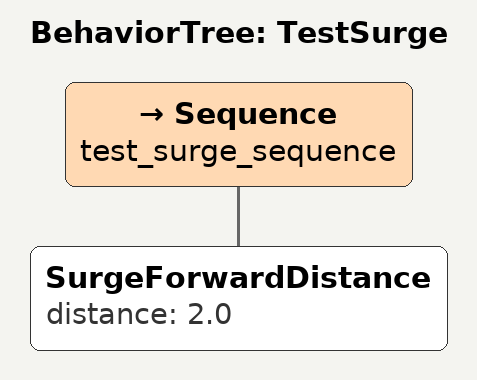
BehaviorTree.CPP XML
<root BTCPP_format="4">
    <BehaviorTree ID="TestSurge">
        <Sequence name="test_surge_sequence">
            <SurgeForwardDistance distance="2.0"/>
        </Sequence>
    </BehaviorTree>
</root>
